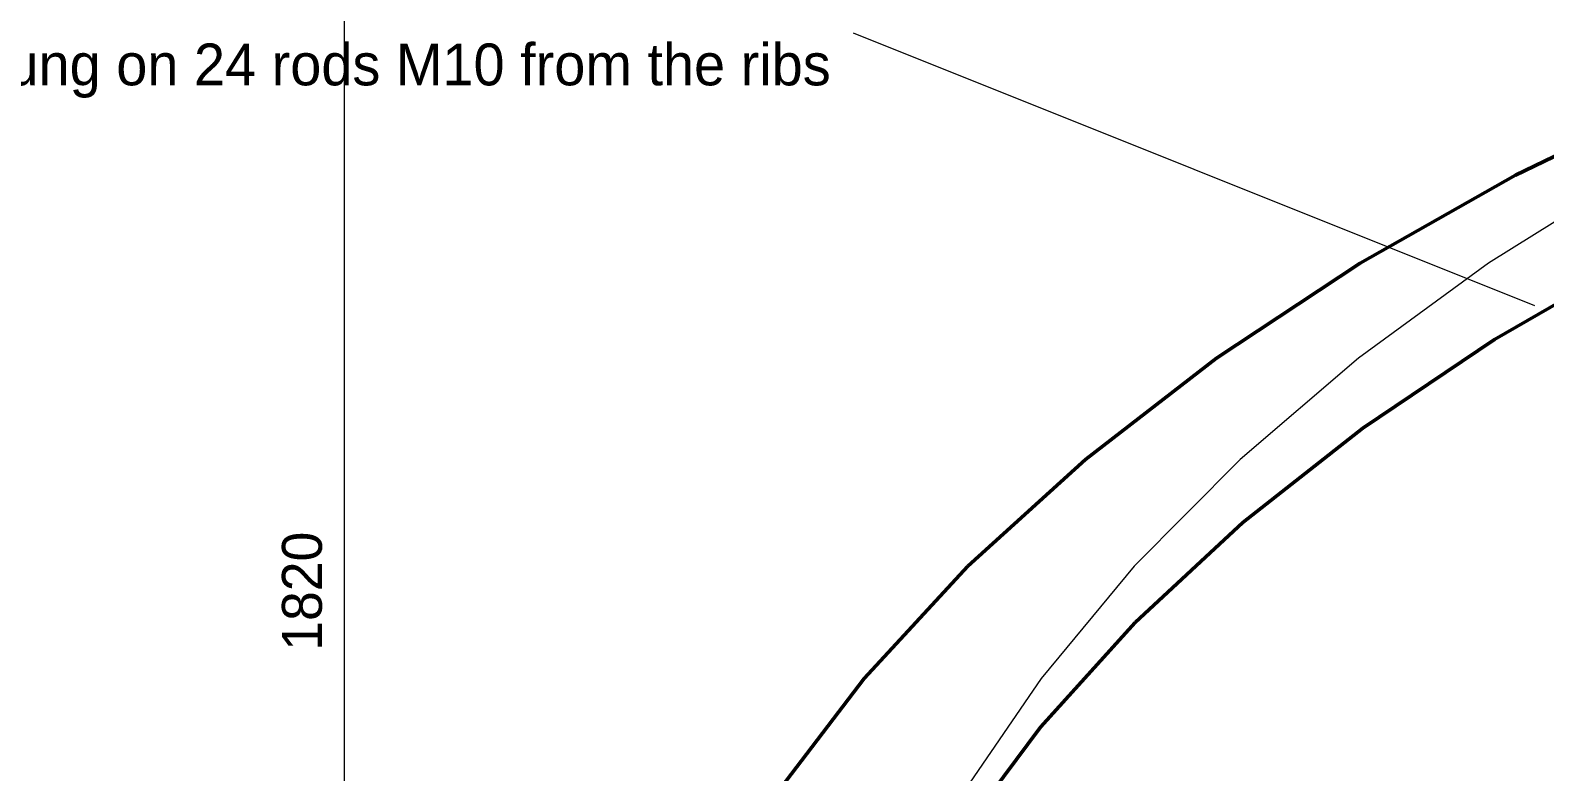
# Model space of a CAD drawing. Header units: metres. Extents: x 10 to 831, y 10 to 584.
# Drawn here: x 45.4 to 112, y 328.5 to 361.1 of the extents above; entities that cross this region are included whole.
import ezdxf
from ezdxf.enums import TextEntityAlignment as Align

# ---------------------------------------------------------------- set-up
doc = ezdxf.new("R2010")
doc.units = ezdxf.units.M
for name, color, linetype, lineweight in [('CUT', 7, 'Continuous', 50), ('DIM', 1, 'Continuous', 13), ('TXT', 7, 'Continuous', 18), ('VIS', 8, 'Continuous', 13)]:
    doc.layers.add(name, color=color, linetype=linetype, lineweight=lineweight)

msp = doc.modelspace()

# ---------------------------------------------------------------- linework, layer by layer
at = {"layer": 'CUT'}
for p, q in [((118.0408, 358.2492), (110.742, 354.7036)), ((110.742, 354.7036), (103.91, 350.8312)), ((103.91, 350.8312), (97.5892, 346.6552)), ((109.8224, 347.4796), (116.1, 351.0968)), ((104.0232, 343.5792), (109.8224, 347.4796)), ((97.5892, 346.6552), (91.8196, 342.2008)), ((98.7376, 339.4184), (104.0232, 343.5792)), ((91.8196, 342.2008), (86.6384, 337.4944)), ((93.9968, 335.0224), (98.7376, 339.4184)), ((86.6384, 337.4944), (82.0788, 332.564)), ((89.8296, 330.4168), (93.9968, 335.0224)), ((82.0788, 332.564), (78.17, 327.4392)), ((86.26, 325.63), (89.8296, 330.4168))]:
    msp.add_line(p, q, dxfattribs=at)
at = {"layer": 'DIM'}
msp.add_line((59.2, 300), (59.2, 372.8), dxfattribs=at)
at = {"layer": 'TXT'}
msp.add_line((111.6, 348.96), (81.6, 360.96), dxfattribs=at)
at = {"layer": 'VIS'}
for p, q in [((118.0408, 358.2492), (110.742, 354.7036)), ((110.742, 354.7036), (103.91, 350.8312)), ((115.7644, 354.7036), (109.5564, 350.8312)), ((103.91, 350.8312), (97.5892, 346.6552)), ((109.5564, 350.8312), (103.8316, 346.6552)), ((109.8224, 347.4796), (116.1, 351.0968)), ((104.0232, 343.5792), (109.8224, 347.4796)), ((97.5892, 346.6552), (91.8196, 342.2008)), ((103.8316, 346.6552), (98.6216, 342.2008)), ((98.7376, 339.4184), (104.0232, 343.5792)), ((91.8196, 342.2008), (86.6384, 337.4944)), ((98.6216, 342.2008), (93.9556, 337.4944)), ((93.9968, 335.0224), (98.7376, 339.4184)), ((86.6384, 337.4944), (82.0788, 332.564)), ((93.9556, 337.4944), (89.8584, 332.564)), ((89.8296, 330.4168), (93.9968, 335.0224)), ((82.0788, 332.564), (78.17, 327.4392)), ((89.8584, 332.564), (86.3528, 327.4392)), ((86.26, 325.63), (89.8296, 330.4168))]:
    msp.add_line(p, q, dxfattribs=at)

# ---------------------------------------------------------------- texts
at = {"layer": 'DIM'}
msp.add_text('1820', height=1.76, rotation=90, dxfattribs=at).set_placement((58.2, 336.4), align=Align.CENTER)
at = {"layer": 'TXT'}
msp.add_text('hung on 24 rods M10 from the ribs', height=1.84, dxfattribs=at).set_placement((80.6, 358.66), align=Align.RIGHT)

doc.saveas('drawing.dxf')
